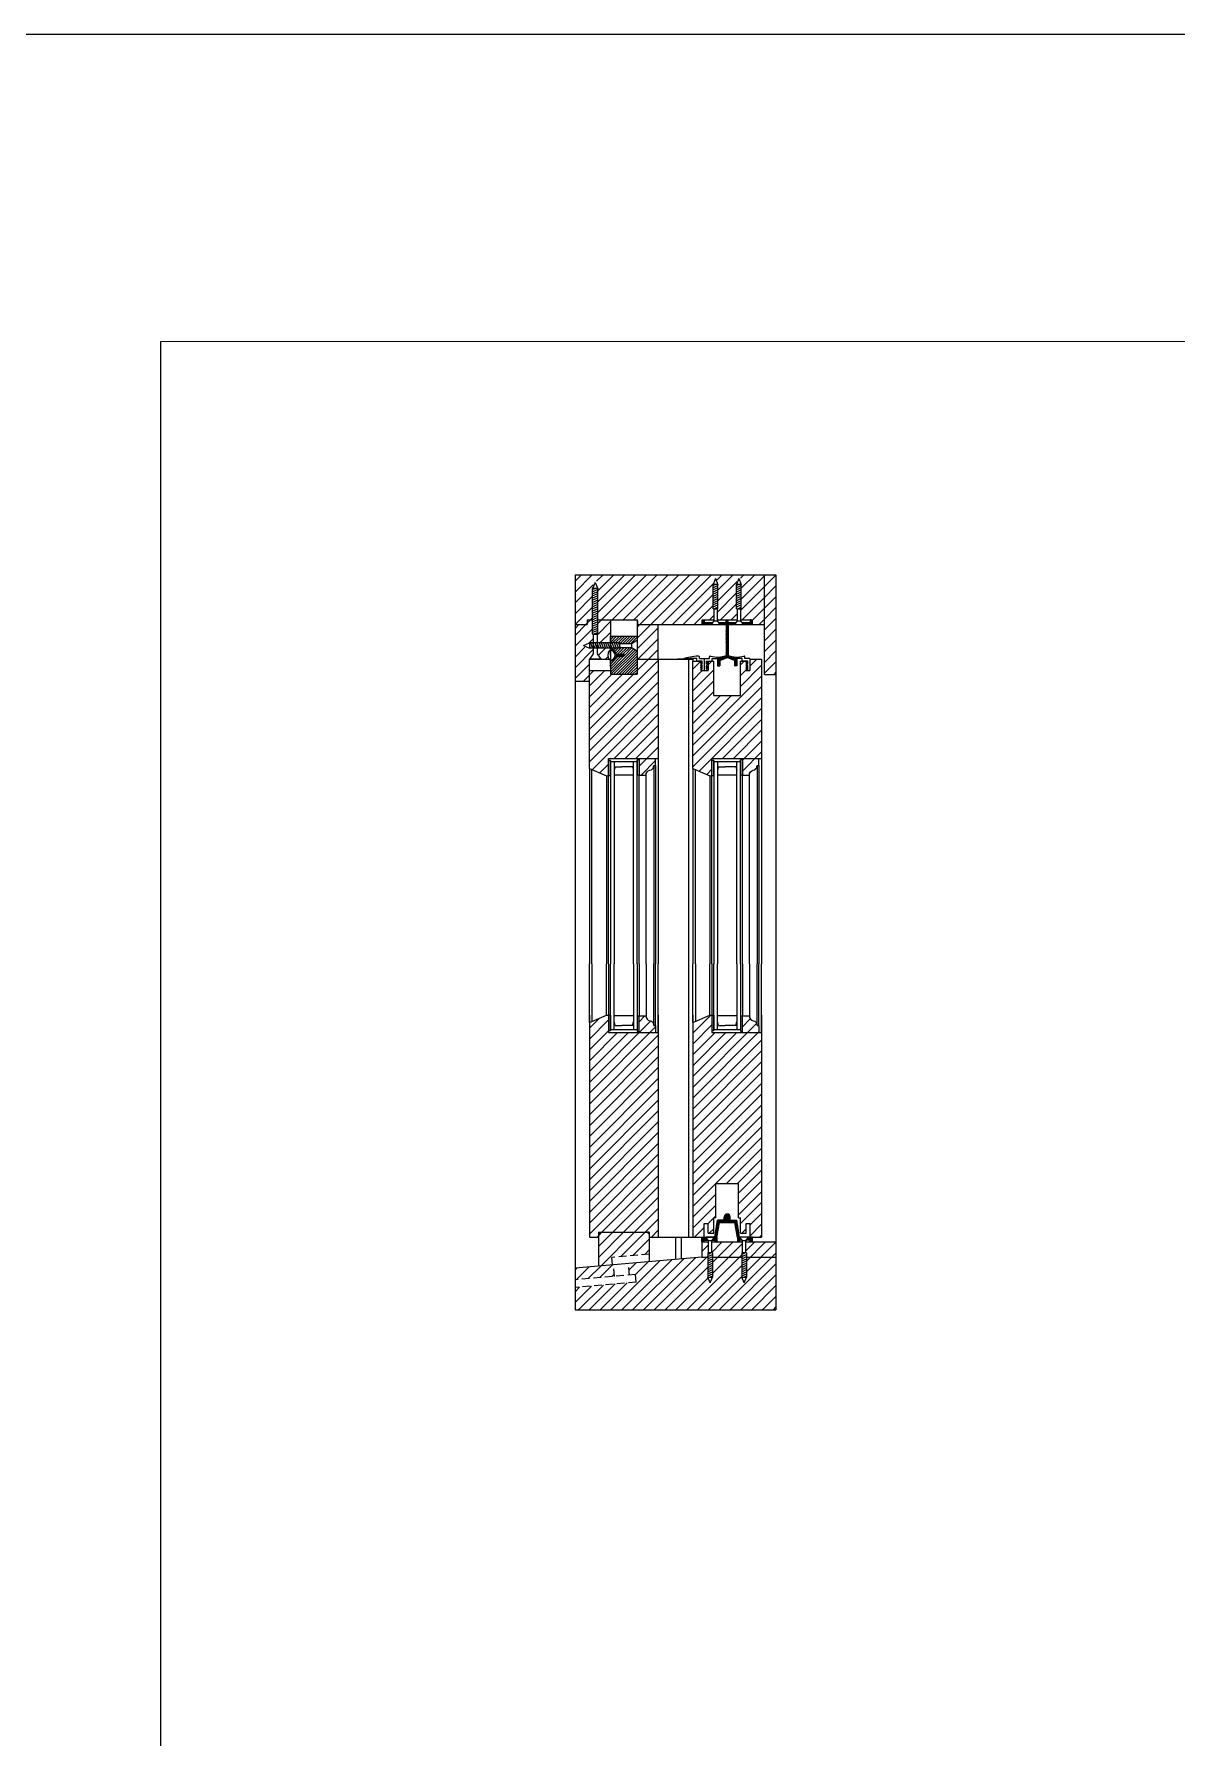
# Model space of a CAD drawing. Header units: inches. Extents: x 1985 to 11287, y 379 to 3234.
# Drawn here: x 7872.4 to 7909.7, y 1897.6 to 1953.3 of the extents above; entities that cross this region are included whole.
import ezdxf

# ---------------------------------------------------------------- set-up
doc = ezdxf.new("R2010")
doc.units = ezdxf.units.IN
doc.header["$MEASUREMENT"] = 0
doc.linetypes.add('HIDDEN', pattern=[0.375, 0.25, -0.125])
for name, color, linetype in [('alum. sill 99', 1, 'CONTINUOUS'), ('glass 99', 6, 'CONTINUOUS'), ('glazing tape 99', 7, 'CONTINUOUS'), ('hardware 99', 94, 'CONTINUOUS'), ('hatch 99', 1, 'CONTINUOUS'), ('separation 99', 3, 'CONTINUOUS'), ('weatherstripping 99', 5, 'CONTINUOUS'), ('wood detail 99', 7, 'CONTINUOUS')]:
    doc.layers.add(name, color=color, linetype=linetype)
pattern_1 = [(45, (8390.46041, 509.97009), (-0.176776695, 0.176776695), [])]

msp = doc.modelspace()

# ---------------------------------------------------------------- hatches: boundary and pattern name
at = {"layer": 'alum. sill 99'}
h = msp.add_hatch(dxfattribs=at)
h.set_pattern_fill('ANSI31', color=256, scale=2, style=0)
h.paths.add_polyline_path([(7892.812799, 1920.40302), (7892.812799, 1920.677218), (7891.187799, 1920.677218), (7891.187799, 1921.244182), (7891.125299, 1921.244182), (7890.562799, 1921.003111), (7890.562799, 1920.998661), (7890.562799, 1919.720762), (7890.562799, 1913.999182), (7890.857799, 1913.999182), (7890.857799, 1914.153182), (7892.517799, 1914.153182), (7892.517799, 1913.999182), (7892.812799, 1913.999182)])
h.paths.add_polyline_path([(7892.726799, 1920.903732), (7892.664299, 1920.903732), (7892.664299, 1920.916854, 0.350781059), (7892.539299, 1921.059982, -0.350781059), (7892.414299, 1921.20311), (7892.414299, 1921.216232), (7892.187799, 1921.216232), (7892.187799, 1920.677218), (7892.726799, 1920.677218)], flags=17)
h.paths.add_polyline_path([(7896.1878, 1920.40302), (7896.1878, 1920.677218), (7894.5628, 1920.677218), (7894.5628, 1921.244182), (7894.5003, 1921.244182), (7893.9378, 1921.003111), (7893.9378, 1920.998661), (7893.9378, 1919.720762), (7893.9378, 1913.999182), (7894.3128, 1913.999182), (7894.3128, 1914.436682), (7894.4378, 1914.436682), (7894.4378, 1914.124182), (7894.6253, 1914.124182), (7894.6253, 1914.624182), (7894.6878, 1914.624182), (7894.6878, 1915.749182), (7895.4378, 1915.749182), (7895.4378, 1914.624182), (7895.5003, 1914.624182), (7895.5003, 1914.124182), (7895.6878, 1914.124182), (7895.6878, 1914.436682), (7895.8128, 1914.436682), (7895.8128, 1913.999182), (7895.8878, 1913.999182), (7896.1878, 1913.999182)])
h.paths.add_polyline_path([(7896.1018, 1920.903732), (7896.0393, 1920.903732), (7896.0393, 1920.916854, 0.350781059), (7895.9143, 1921.059982, -0.350781059), (7895.7893, 1921.20311), (7895.7893, 1921.216232), (7895.5628, 1921.216232), (7895.5628, 1920.677218), (7896.1018, 1920.677218)], flags=17)
h = msp.add_hatch(dxfattribs=at)
h.set_pattern_fill('ANSI31', color=256, scale=2, style=0)
h.paths.add_polyline_path([(7896.65655, 1913.339182), (7895.6928, 1913.339182), (7895.6928, 1912.689182), (7895.6178, 1912.499182), (7895.5428, 1912.689182), (7895.5428, 1913.339182), (7894.5828, 1913.339182), (7894.5828, 1912.689182), (7894.5078, 1912.499182), (7894.4328, 1912.689182), (7894.4328, 1913.339182), (7894.2378, 1913.339182), (7891.84619, 1913.131521), (7891.878629, 1912.757927), (7892.065426, 1912.774146), (7892.087052, 1912.525083), (7890.094549, 1912.352077), (7890.094549, 1911.619182), (7896.65655, 1911.619182)])
h.paths.add_polyline_path([(7892.517799, 1914.090682), (7892.455299, 1914.153182), (7890.920299, 1914.153182), (7890.857799, 1914.090682), (7890.857799, 1913.0457), (7891.317953, 1913.085655), (7891.296327, 1913.334718), (7892.517799, 1913.440777)])
h.paths.add_polyline_path([(7894.4553, 1913.839182), (7894.2378, 1913.839182), (7894.2378, 1913.339182), (7894.4328, 1913.339182), (7894.4328, 1913.481682), (7894.4553, 1913.481682)])
h.paths.add_polyline_path([(7894.5603, 1913.839182), (7894.5603, 1913.481682), (7894.5828, 1913.481682), (7894.5828, 1913.339182), (7895.5428, 1913.339182), (7895.5428, 1913.481682), (7895.563294, 1913.839182)])
h.paths.add_polyline_path([(7896.65655, 1913.839182), (7895.8878, 1913.839182), (7895.6703, 1913.839182), (7895.6703, 1913.481682), (7895.6928, 1913.481682), (7895.6928, 1913.339182), (7896.65655, 1913.339182)])
h = msp.add_hatch(dxfattribs=at)
h.set_pattern_fill('ANSI31', color=256, scale=2, style=0)
h.paths.add_polyline_path([(7891.348064, 1913.088269), (7890.094549, 1912.979428), (7890.094549, 1912.603017), (7891.380503, 1912.714675)])
at = {"layer": 'glazing tape 99'}
h = msp.add_hatch(color=7, dxfattribs=at)
h.paths.add_polyline_path([(7892.125299, 1929.080314), (7892.187799, 1929.080314), (7892.187799, 1929.580314), (7892.125299, 1929.580314)])
h.paths.add_polyline_path([(7891.187799, 1929.056814), (7891.250299, 1929.056814), (7891.250299, 1929.556814), (7891.187799, 1929.556814)])
h = msp.add_hatch(color=7, dxfattribs=at)
h.paths.add_polyline_path([(7892.125299, 1929.080314), (7892.187799, 1929.080314), (7892.187799, 1929.580314), (7892.125299, 1929.580314)])
h.paths.add_polyline_path([(7891.187799, 1929.056814), (7891.250299, 1929.056814), (7891.250299, 1929.556814), (7891.187799, 1929.556814)])
h = msp.add_hatch(color=7, dxfattribs=at)
h.paths.add_polyline_path([(7895.5003, 1929.080314), (7895.5628, 1929.080314), (7895.5628, 1929.580314), (7895.5003, 1929.580314)])
h.paths.add_polyline_path([(7894.5628, 1929.056814), (7894.6253, 1929.056814), (7894.6253, 1929.556814), (7894.5628, 1929.556814)])
h = msp.add_hatch(color=7, dxfattribs=at)
h.paths.add_polyline_path([(7895.5003, 1929.080314), (7895.5628, 1929.080314), (7895.5628, 1929.580314), (7895.5003, 1929.580314)])
h.paths.add_polyline_path([(7894.5628, 1929.056814), (7894.6253, 1929.056814), (7894.6253, 1929.556814), (7894.5628, 1929.556814)])
h = msp.add_hatch(color=7, dxfattribs=at)
h.paths.add_polyline_path([(7892.125299, 1920.716232), (7892.187799, 1920.716232), (7892.187799, 1921.216232), (7892.125299, 1921.216232)])
h.paths.add_polyline_path([(7891.187799, 1920.744182), (7891.250299, 1920.744182), (7891.250299, 1921.244182), (7891.187799, 1921.244182)])
h = msp.add_hatch(color=7, dxfattribs=at)
h.paths.add_polyline_path([(7895.5003, 1920.716232), (7895.5628, 1920.716232), (7895.5628, 1921.216232), (7895.5003, 1921.216232)])
h.paths.add_polyline_path([(7894.5628, 1920.744182), (7894.6253, 1920.744182), (7894.6253, 1921.244182), (7894.5628, 1921.244182)])
at = {"layer": 'hardware 99'}
h = msp.add_hatch(dxfattribs=at)
h.set_pattern_fill('ANSI31', color=256, scale=0.25, style=0)
h.set_pattern_definition([(45, (8238.96797, -38.260328), (-0.0220970869, 0.0220970869), [])])
h.paths.add_polyline_path([(7894.535889, 1933.994363), (7894.58883, 1934.066363), (7894.3148, 1934.066363), (7894.3148, 1934.148363), (7894.2748, 1934.148363), (7894.2428, 1934.116363), (7894.2428, 1933.994363)])
h.paths.add_polyline_path([(7894.771771, 1934.066363), (7894.824712, 1933.994363), (7895.0268, 1933.994363), (7895.0268, 1932.979363), (7894.787004, 1932.881363), (7894.7503, 1932.866363), (7894.7503, 1932.646363), (7894.8223, 1932.646363), (7894.8223, 1932.818007), (7895.0628, 1932.916294), (7895.3033, 1932.818007), (7895.3033, 1932.646363), (7895.3753, 1932.646363), (7895.3753, 1932.866363), (7895.0988, 1932.979363), (7895.0988, 1933.994363), (7895.300889, 1933.994363), (7895.35383, 1934.066363), (7895.0988, 1934.066363), (7895.0988, 1934.148363), (7895.0268, 1934.148363), (7895.0268, 1934.066363)])
h.paths.add_polyline_path([(7895.536771, 1934.066363), (7895.589712, 1933.994363), (7895.8828, 1933.994363), (7895.8828, 1934.116363), (7895.8508, 1934.148363), (7895.8108, 1934.148363), (7895.8108, 1934.066363)])
h = msp.add_hatch(dxfattribs=at)
h.set_pattern_fill('ANSI31', color=256, scale=0.25, style=0)
h.set_pattern_definition([(45, (8238.96797, 22.434988), (-0.0220970869, 0.0220970869), [])])
h.paths.add_polyline_path([(7894.363389, 1913.999182), (7894.2378, 1913.999182), (7894.2378, 1913.839182), (7894.3098, 1913.839182), (7894.3098, 1913.899182), (7894.436918, 1913.899182)])
h.paths.add_polyline_path([(7894.728855, 1913.987555), (7894.808976, 1914.477182), (7895.316625, 1914.477182), (7895.396745, 1913.987555), (7895.396745, 1913.839182), (7895.468745, 1913.839182), (7895.468745, 1913.899182), (7895.546918, 1913.899182), (7895.473389, 1913.999182), (7895.4678, 1913.999182), (7895.3778, 1914.549182), (7895.1628, 1914.549182), (7895.1628, 1914.649182, 1), (7894.9628, 1914.649182), (7894.9628, 1914.549182), (7894.7478, 1914.549182), (7894.6578, 1913.999182), (7894.652212, 1913.999182), (7894.578683, 1913.899182), (7894.656855, 1913.899182), (7894.656855, 1913.839182), (7894.728855, 1913.839182)])
h.paths.add_polyline_path([(7895.8878, 1913.999182), (7895.762212, 1913.999182), (7895.688683, 1913.899182), (7895.8158, 1913.899182), (7895.8158, 1913.839182), (7895.8878, 1913.839182)])
at = {"layer": 'hatch 99'}
h = msp.add_hatch(dxfattribs=at)
h.set_pattern_fill('ANSI31', color=256, scale=2, style=0)
h.set_pattern_definition(pattern_1)
h.paths.add_polyline_path([(7892.812799, 1933.994363), (7892.125299, 1933.994363), (7892.125299, 1933.616363), (7892.125299, 1932.866363), (7892.812799, 1932.866363)])
h.paths.add_polyline_path([(7891.250299, 1934.148363), (7890.835299, 1934.148363), (7890.835299, 1933.678863), (7890.812799, 1933.678863), (7890.812799, 1933.395251), (7891.250299, 1933.395251)])
h.paths.add_polyline_path([(7891.202987, 1933.116027, -0.239084783), (7891.250299, 1933.146983), (7891.250299, 1933.225251), (7890.812799, 1933.225251), (7890.812799, 1933.036363), (7890.937799, 1932.866363), (7891.20318, 1932.866363, -0.267534355)])
h.paths.add_polyline_path([(7890.562799, 1932.866363), (7890.687799, 1933.036363), (7890.687799, 1933.225251), (7890.565299, 1933.225251), (7890.515004, 1933.247751), (7890.421108, 1933.247751), (7890.281402, 1933.310251), (7890.421108, 1933.372751), (7890.515004, 1933.372751), (7890.565299, 1933.395251), (7890.687799, 1933.395251), (7890.687799, 1933.678863), (7890.665299, 1933.678863), (7890.665299, 1934.148363), (7890.493299, 1934.148363), (7890.493299, 1933.994363), (7890.219549, 1933.994363), (7890.094549, 1933.869363), (7890.094549, 1932.148363), (7890.562799, 1932.148363)])
h.paths.add_polyline_path([(7892.812799, 1932.866363), (7892.125299, 1932.866363), (7892.125299, 1932.369363), (7891.250299, 1932.369363), (7891.250299, 1932.491363), (7890.562799, 1932.491363), (7890.562799, 1929.297885), (7891.125299, 1929.056814), (7891.187799, 1929.056814), (7891.187799, 1929.619328), (7892.812799, 1929.619328)])
h.paths.add_polyline_path([(7892.726799, 1929.619328), (7892.187799, 1929.619328), (7892.187799, 1929.080314), (7892.414299, 1929.080314, -0.375199902), (7892.539299, 1929.236564, 0.375199902), (7892.664299, 1929.392814), (7892.726799, 1929.392814)], flags=17)
h.paths.add_polyline_path([(7896.1878, 1932.866363), (7895.8058, 1932.866363), (7895.8058, 1932.491363), (7895.7338, 1932.491363), (7895.6878, 1932.491363), (7895.6878, 1932.803863), (7895.5558, 1932.803863), (7895.5003, 1932.803863), (7895.5003, 1931.678863), (7894.6253, 1931.678863), (7894.6253, 1932.803863), (7894.4378, 1932.803863), (7894.4378, 1932.491363), (7894.2018, 1932.491363), (7894.2018, 1932.803863), (7894.0698, 1932.803863), (7893.9378, 1932.803863), (7893.9378, 1929.297885), (7894.5003, 1929.056814), (7894.5628, 1929.056814), (7894.5628, 1929.619328), (7896.1878, 1929.619328)])
h.paths.add_polyline_path([(7896.1018, 1929.619328), (7895.5628, 1929.619328), (7895.5628, 1929.080314), (7895.7893, 1929.080314, -0.375199902), (7895.9143, 1929.236564, 0.375199902), (7896.0393, 1929.392814), (7896.1018, 1929.392814)], flags=17)
h.paths.add_polyline_path([(7896.65655, 1935.619363), (7896.28155, 1935.619363), (7896.28155, 1932.366363), (7896.65655, 1932.366363)])
h = msp.add_hatch(dxfattribs=at)
h.set_pattern_fill('ANSI31', color=256, scale=2, style=0)
h.set_pattern_definition(pattern_1)
h.paths.add_polyline_path([(7894.6053, 1935.304363), (7894.6278, 1935.361363), (7894.6278, 1935.619363), (7890.094549, 1935.619363), (7890.094549, 1933.994363), (7890.493299, 1933.994363), (7890.493299, 1934.148363), (7890.65704, 1934.148363), (7890.665299, 1934.151783), (7890.665299, 1935.176363), (7890.687799, 1935.226657), (7890.687799, 1935.376722), (7890.750299, 1935.516428), (7890.812799, 1935.376722), (7890.812799, 1935.226657), (7890.835299, 1935.176363), (7890.835299, 1934.148363), (7892.133299, 1934.148363), (7892.133299, 1933.994363), (7894.2428, 1933.994363), (7894.2428, 1934.148363), (7894.6278, 1934.148363), (7894.6278, 1934.511863), (7894.6053, 1934.511863)])
h.paths.add_polyline_path([(7895.3703, 1935.304363), (7895.3928, 1935.361363), (7895.3928, 1935.619363), (7894.7328, 1935.619363), (7894.7328, 1935.361363), (7894.7553, 1935.304363), (7894.7553, 1934.511863), (7894.7328, 1934.511863), (7894.7328, 1934.148363), (7895.3928, 1934.148363), (7895.3928, 1934.511863), (7895.3703, 1934.511863)])
h.paths.add_polyline_path([(7896.28155, 1935.619363), (7895.4978, 1935.619363), (7895.4978, 1935.361363), (7895.5203, 1935.304363), (7895.5203, 1934.511863), (7895.4978, 1934.511863), (7895.4978, 1934.148363), (7895.8828, 1934.148363), (7895.8828, 1933.994363), (7896.28155, 1933.994363)])
h = msp.add_hatch(dxfattribs=at)
h.set_pattern_fill('ANSI31', color=256, scale=0.5, style=0)
h.set_pattern_definition([(45, (8395.70188, 501.893545), (-0.0441941738, 0.0441941738), [])])
h.paths.add_polyline_path([(7892.125299, 1932.866363), (7892.125299, 1933.122751), (7891.955299, 1933.247751), (7891.562799, 1933.247751), (7891.562799, 1933.225251), (7891.250299, 1933.225251), (7891.250299, 1933.178863, -0.365977382), (7891.435176, 1933.022613), (7891.687799, 1933.022613), (7891.687799, 1932.960113), (7891.435176, 1932.960113, -0.365977382), (7891.250299, 1932.803863), (7891.250299, 1932.616363), (7891.250299, 1932.369363), (7892.125299, 1932.369363)])
h.paths.add_polyline_path([(7892.125299, 1933.616363), (7891.250299, 1933.616363), (7891.250299, 1933.395251), (7891.562799, 1933.395251), (7891.562799, 1933.372751), (7891.955299, 1933.372751), (7892.125299, 1933.497751)])

# ---------------------------------------------------------------- linework, layer by layer
at = {"layer": 'glass 99', "color": 6}
for p, q in [((7891.250299, 1929.556814), (7891.250299, 1922.920655)), ((7891.250299, 1929.525628), (7892.125299, 1929.525628)), ((7891.250299, 1929.525628), (7892.125299, 1929.525628)), ((7891.375299, 1929.525628), (7891.375299, 1922.920655)), ((7891.40529, 1929.344694), (7891.375299, 1929.236911)), ((7891.40529, 1929.344694), (7891.375299, 1929.236911)), ((7892.000299, 1929.080314), (7891.375299, 1929.080314)), ((7892.000299, 1929.080314), (7891.375299, 1929.080314)), ((7891.40529, 1929.344694), (7891.625299, 1929.344694)), ((7891.40529, 1929.344694), (7891.625299, 1929.344694)), ((7891.970307, 1929.344694), (7891.625299, 1929.344694)), ((7891.970307, 1929.344694), (7891.625299, 1929.344694)), ((7891.970307, 1929.344694), (7892.000299, 1929.236911)), ((7891.970307, 1929.344694), (7892.000299, 1929.236911)), ((7892.000299, 1922.920655), (7892.000299, 1929.525628)), ((7892.125299, 1922.920655), (7892.125299, 1929.580314)), ((7894.6253, 1929.556814), (7894.6253, 1922.920655)), ((7894.6253, 1929.525628), (7895.5003, 1929.525628)), ((7894.6253, 1929.525628), (7895.5003, 1929.525628)), ((7894.7503, 1929.525628), (7894.7503, 1922.920655)), ((7894.780292, 1929.344694), (7894.7503, 1929.236911)), ((7894.780292, 1929.344694), (7894.7503, 1929.236911)), ((7895.3753, 1929.080314), (7894.7503, 1929.080314)), ((7895.3753, 1929.080314), (7894.7503, 1929.080314)), ((7894.780292, 1929.344694), (7895.0003, 1929.344694)), ((7894.780292, 1929.344694), (7895.0003, 1929.344694)), ((7895.345309, 1929.344694), (7895.0003, 1929.344694)), ((7895.345309, 1929.344694), (7895.0003, 1929.344694)), ((7895.345309, 1929.344694), (7895.3753, 1929.236911)), ((7895.345309, 1929.344694), (7895.3753, 1929.236911)), ((7895.3753, 1922.920655), (7895.3753, 1929.525628)), ((7895.5003, 1922.920655), (7895.5003, 1929.580314)), ((7891.250299, 1920.744182), (7891.250299, 1922.920655)), ((7891.375299, 1920.770918), (7891.375299, 1922.920655)), ((7892.000299, 1922.920655), (7892.000299, 1920.770918)), ((7892.125299, 1922.920655), (7892.125299, 1920.716232)), ((7894.6253, 1920.744182), (7894.6253, 1922.920655)), ((7894.7503, 1920.770918), (7894.7503, 1922.920655)), ((7895.3753, 1922.920655), (7895.3753, 1920.770918)), ((7895.5003, 1922.920655), (7895.5003, 1920.716232)), ((7891.250299, 1920.770918), (7892.125299, 1920.770918)), ((7892.000299, 1921.216232), (7891.375299, 1921.216232)), ((7891.40529, 1920.903738), (7891.375299, 1921.02392)), ((7891.40529, 1920.903738), (7891.625299, 1920.903738)), ((7891.970307, 1920.903738), (7891.625299, 1920.903738)), ((7891.970307, 1920.903738), (7892.000299, 1921.02392)), ((7894.6253, 1920.770918), (7895.5003, 1920.770918)), ((7895.3753, 1921.216232), (7894.7503, 1921.216232)), ((7894.780292, 1920.903738), (7894.7503, 1921.02392)), ((7894.780292, 1920.903738), (7895.0003, 1920.903738)), ((7895.345309, 1920.903738), (7895.0003, 1920.903738)), ((7895.345309, 1920.903738), (7895.3753, 1921.02392))]:
    msp.add_line(p, q, dxfattribs=at)
at = {"layer": 'glazing tape 99'}
for p, q in [((7891.250299, 1929.556814), (7891.187799, 1929.556814)), ((7891.250299, 1929.556814), (7891.187799, 1929.556814)), ((7891.250299, 1929.056814), (7891.250299, 1929.556814)), ((7891.250299, 1929.056814), (7891.250299, 1929.556814)), ((7892.125299, 1929.580314), (7892.125299, 1929.080314)), ((7892.187799, 1929.580314), (7892.125299, 1929.580314)), ((7892.125299, 1929.580314), (7892.125299, 1929.080314)), ((7892.187799, 1929.580314), (7892.125299, 1929.580314)), ((7892.187799, 1929.080314), (7892.125299, 1929.080314)), ((7892.187799, 1929.080314), (7892.125299, 1929.080314)), ((7894.6253, 1929.556814), (7894.5628, 1929.556814)), ((7894.6253, 1929.556814), (7894.5628, 1929.556814)), ((7894.6253, 1929.056814), (7894.6253, 1929.556814)), ((7894.6253, 1929.056814), (7894.6253, 1929.556814)), ((7895.5003, 1929.580314), (7895.5003, 1929.080314)), ((7895.5628, 1929.580314), (7895.5003, 1929.580314)), ((7895.5003, 1929.580314), (7895.5003, 1929.080314)), ((7895.5628, 1929.580314), (7895.5003, 1929.580314)), ((7895.5628, 1929.080314), (7895.5003, 1929.080314)), ((7895.5628, 1929.080314), (7895.5003, 1929.080314)), ((7891.250299, 1929.056814), (7891.187799, 1929.056814)), ((7891.250299, 1929.056814), (7891.187799, 1929.056814)), ((7894.6253, 1929.056814), (7894.5628, 1929.056814)), ((7894.6253, 1929.056814), (7894.5628, 1929.056814)), ((7891.187799, 1921.244182), (7891.250299, 1921.244182)), ((7891.187799, 1920.744182), (7891.250299, 1920.744182)), ((7891.250299, 1921.244182), (7891.250299, 1920.744182)), ((7892.125299, 1921.216232), (7892.125299, 1920.716232)), ((7894.5628, 1921.244182), (7894.6253, 1921.244182)), ((7894.5628, 1920.744182), (7894.6253, 1920.744182)), ((7894.6253, 1921.244182), (7894.6253, 1920.744182)), ((7895.5003, 1921.216232), (7895.5003, 1920.716232))]:
    msp.add_line(p, q, dxfattribs=at)
at = {"layer": 'glazing tape 99', "color": 7}
for p, q in [((7892.125299, 1921.216232), (7892.187799, 1921.216232)), ((7895.5003, 1921.216232), (7895.5628, 1921.216232)), ((7892.125299, 1920.716232), (7892.187799, 1920.716232)), ((7895.5003, 1920.716232), (7895.5628, 1920.716232))]:
    msp.add_line(p, q, dxfattribs=at)
at = {"layer": 'hardware 99'}
for p, q in [((7890.750299, 1935.366363), (7890.665299, 1935.176363)), ((7890.750299, 1935.366363), (7890.835299, 1935.176363)), ((7894.6803, 1935.494363), (7894.6053, 1935.304363)), ((7894.6053, 1934.511863), (7894.6053, 1935.304363)), ((7894.7553, 1935.304363), (7894.6053, 1935.304363)), ((7894.686065, 1935.304363), (7894.6053, 1935.266448)), ((7894.7553, 1935.266448), (7894.6053, 1935.196032)), ((7894.7553, 1935.196032), (7894.6053, 1935.125616)), ((7894.6803, 1935.494363), (7894.7553, 1935.304363)), ((7894.7553, 1934.511863), (7894.7553, 1935.304363)), ((7895.4453, 1935.494363), (7895.3703, 1935.304363)), ((7895.3703, 1934.511863), (7895.3703, 1935.304363)), ((7895.5203, 1935.304363), (7895.3703, 1935.304363)), ((7895.451065, 1935.304363), (7895.3703, 1935.266448)), ((7895.5203, 1935.266448), (7895.3703, 1935.196032)), ((7895.5203, 1935.196032), (7895.3703, 1935.125616)), ((7895.4453, 1935.494363), (7895.5203, 1935.304363)), ((7895.5203, 1934.511863), (7895.5203, 1935.304363)), ((7890.665299, 1933.678863), (7890.665299, 1935.176363)), ((7890.835299, 1935.176363), (7890.665299, 1935.176363)), ((7890.758852, 1935.176363), (7890.665299, 1935.137612)), ((7890.835299, 1935.137612), (7890.665299, 1935.067195)), ((7890.835299, 1935.067195), (7890.665299, 1934.996779)), ((7890.835299, 1934.996779), (7890.665299, 1934.926363)), ((7890.835299, 1934.926363), (7890.665299, 1934.855946)), ((7890.835299, 1934.855946), (7890.665299, 1934.78553)), ((7890.835299, 1934.78553), (7890.665299, 1934.715114)), ((7890.835299, 1934.715114), (7890.665299, 1934.644697)), ((7890.835299, 1934.644697), (7890.665299, 1934.574281)), ((7890.835299, 1933.678863), (7890.835299, 1935.176363)), ((7894.7553, 1935.125616), (7894.6053, 1935.0552)), ((7894.7553, 1935.0552), (7894.6053, 1934.984783)), ((7894.7553, 1934.984783), (7894.6053, 1934.914367)), ((7894.7553, 1934.914367), (7894.6053, 1934.843951)), ((7894.7553, 1934.843951), (7894.6053, 1934.773534)), ((7894.7553, 1934.773534), (7894.6053, 1934.703118)), ((7894.7553, 1934.703118), (7894.6053, 1934.632702)), ((7895.5203, 1935.125616), (7895.3703, 1935.0552)), ((7895.5203, 1935.0552), (7895.3703, 1934.984783)), ((7895.5203, 1934.984783), (7895.3703, 1934.914367)), ((7895.5203, 1934.914367), (7895.3703, 1934.843951)), ((7895.5203, 1934.843951), (7895.3703, 1934.773534)), ((7895.5203, 1934.773534), (7895.3703, 1934.703118)), ((7895.5203, 1934.703118), (7895.3703, 1934.632702)), ((7890.835299, 1934.574281), (7890.665299, 1934.503865)), ((7890.835299, 1934.503865), (7890.665299, 1934.433448)), ((7890.835299, 1934.433448), (7890.665299, 1934.363032)), ((7890.835299, 1934.363032), (7890.665299, 1934.292616)), ((7890.835299, 1934.292616), (7890.665299, 1934.2222)), ((7890.835299, 1934.2222), (7890.665299, 1934.151783)), ((7890.835299, 1934.151783), (7890.665299, 1934.081367)), ((7892.133299, 1934.116363), (7892.133299, 1933.994363)), ((7894.2428, 1934.116363), (7894.2748, 1934.148363)), ((7894.2428, 1934.116363), (7894.2428, 1933.994363)), ((7894.2748, 1934.148363), (7894.3148, 1934.148363)), ((7894.3148, 1934.148363), (7894.3148, 1934.066363)), ((7894.6278, 1934.119363), (7894.535889, 1933.994363)), ((7894.7553, 1934.632702), (7894.6053, 1934.562285)), ((7894.6053, 1934.511863), (7894.7553, 1934.511863)), ((7894.6278, 1934.511863), (7894.6278, 1934.119363)), ((7894.6278, 1934.119363), (7894.7328, 1934.119363)), ((7894.7553, 1934.562285), (7894.653569, 1934.511863)), ((7894.7328, 1934.511863), (7894.7328, 1934.119363)), ((7894.7328, 1934.119363), (7894.824712, 1933.994363)), ((7895.0268, 1934.066363), (7895.0268, 1934.148363)), ((7895.0268, 1934.148363), (7895.0988, 1934.148363)), ((7895.0988, 1934.066363), (7895.0988, 1934.148363)), ((7895.3928, 1934.119363), (7895.300889, 1933.994363)), ((7895.5203, 1934.632702), (7895.3703, 1934.562285)), ((7895.3703, 1934.511863), (7895.5203, 1934.511863)), ((7895.3928, 1934.511863), (7895.3928, 1934.119363)), ((7895.3928, 1934.119363), (7895.4978, 1934.119363)), ((7895.5203, 1934.562285), (7895.418569, 1934.511863)), ((7895.4978, 1934.511863), (7895.4978, 1934.119363)), ((7895.4978, 1934.119363), (7895.589712, 1933.994363)), ((7895.8508, 1934.148363), (7895.8108, 1934.148363)), ((7895.8108, 1934.148363), (7895.8108, 1934.066363)), ((7895.8828, 1934.116363), (7895.8508, 1934.148363)), ((7895.8828, 1933.994363), (7895.8828, 1934.116363)), ((7890.835299, 1934.081367), (7890.665299, 1934.010951)), ((7890.835299, 1934.010951), (7890.665299, 1933.940534)), ((7890.835299, 1933.940534), (7890.665299, 1933.870118)), ((7890.835299, 1933.870118), (7890.665299, 1933.799702)), ((7890.835299, 1933.799702), (7890.665299, 1933.729285)), ((7890.665299, 1933.678863), (7890.835299, 1933.678863)), ((7890.687799, 1933.678863), (7890.687799, 1933.036363)), ((7890.835299, 1933.729285), (7890.713567, 1933.678863)), ((7890.812799, 1933.678863), (7890.812799, 1933.036363)), ((7894.2428, 1933.994363), (7895.0268, 1933.994363)), ((7894.3148, 1934.066363), (7894.58883, 1934.066363)), ((7894.535889, 1933.994363), (7894.824712, 1933.994363)), ((7894.771771, 1934.066363), (7895.0268, 1934.066363)), ((7895.0268, 1933.994363), (7895.0268, 1932.979363)), ((7895.0988, 1934.066363), (7895.35383, 1934.066363)), ((7895.0988, 1933.994363), (7895.8828, 1933.994363)), ((7895.0988, 1933.994363), (7895.0988, 1932.979363)), ((7895.300889, 1933.994363), (7895.589712, 1933.994363)), ((7895.536771, 1934.066363), (7895.8108, 1934.066363)), ((7890.375299, 1933.310251), (7890.565299, 1933.395251)), ((7890.375299, 1933.310251), (7890.565299, 1933.225251)), ((7890.687799, 1933.036363), (7890.562799, 1932.866363)), ((7891.562799, 1933.395251), (7890.565299, 1933.395251)), ((7890.565299, 1933.395251), (7890.565299, 1933.225251)), ((7890.565299, 1933.301698), (7890.596964, 1933.225251)), ((7891.562799, 1933.225251), (7890.565299, 1933.225251)), ((7890.596964, 1933.395251), (7890.66738, 1933.225251)), ((7890.66738, 1933.395251), (7890.737796, 1933.225251)), ((7890.737796, 1933.395251), (7890.808213, 1933.225251)), ((7890.808213, 1933.395251), (7890.878629, 1933.225251)), ((7890.812799, 1933.036363), (7890.937799, 1932.866363)), ((7890.878629, 1933.395251), (7890.949045, 1933.225251)), ((7890.949045, 1933.395251), (7891.019462, 1933.225251)), ((7891.019462, 1933.395251), (7891.089878, 1933.225251)), ((7891.089878, 1933.395251), (7891.160294, 1933.225251)), ((7891.160294, 1933.395251), (7891.23071, 1933.225251)), ((7891.23071, 1933.395251), (7891.301127, 1933.225251)), ((7891.301127, 1933.395251), (7891.371543, 1933.225251)), ((7891.371543, 1933.395251), (7891.441959, 1933.225251)), ((7891.441959, 1933.395251), (7891.512376, 1933.225251)), ((7891.512376, 1933.395251), (7891.562799, 1933.27352)), ((7891.562799, 1933.225251), (7891.562799, 1933.395251)), ((7891.562799, 1933.372751), (7891.955299, 1933.372751)), ((7891.562799, 1933.247751), (7891.955299, 1933.247751)), ((7891.955299, 1933.372751), (7892.125299, 1933.497751)), ((7891.955299, 1933.247751), (7891.955299, 1933.372751)), ((7891.955299, 1933.247751), (7892.125299, 1933.122751)), ((7892.125299, 1933.497751), (7892.125299, 1933.122751)), ((7894.7503, 1932.866363), (7895.0268, 1932.979363)), ((7895.3753, 1932.866363), (7895.0988, 1932.979363)), ((7890.937799, 1932.866363), (7890.562799, 1932.866363)), ((7894.7503, 1932.866363), (7894.7503, 1932.646363)), ((7894.7503, 1932.646363), (7894.8223, 1932.646363)), ((7894.8223, 1932.818007), (7895.0628, 1932.916294)), ((7894.8223, 1932.818007), (7894.8223, 1932.646363)), ((7895.3033, 1932.818007), (7895.0628, 1932.916294)), ((7895.3033, 1932.818007), (7895.3033, 1932.646363)), ((7895.3753, 1932.646363), (7895.3033, 1932.646363)), ((7895.3753, 1932.866363), (7895.3753, 1932.646363)), ((7894.9628, 1914.549182), (7894.9628, 1914.649182)), ((7895.1628, 1914.549182), (7895.1628, 1914.649182)), ((7894.6578, 1913.999182), (7894.7478, 1914.549182)), ((7894.728855, 1913.987555), (7894.808976, 1914.477182)), ((7894.9628, 1914.549182), (7894.7478, 1914.549182)), ((7894.808976, 1914.477182), (7895.316625, 1914.477182)), ((7895.1628, 1914.549182), (7895.3778, 1914.549182)), ((7895.396745, 1913.987555), (7895.316625, 1914.477182)), ((7895.4678, 1913.999182), (7895.3778, 1914.549182)), ((7894.2378, 1913.839182), (7894.2378, 1913.999182)), ((7894.2378, 1913.999182), (7894.6578, 1913.999182)), ((7894.2378, 1913.839182), (7894.3098, 1913.839182)), ((7894.3098, 1913.839182), (7894.3098, 1913.899182)), ((7894.3098, 1913.899182), (7894.436918, 1913.899182)), ((7894.4553, 1913.874182), (7894.363389, 1913.999182)), ((7894.652212, 1913.999182), (7894.363389, 1913.999182)), ((7894.4553, 1913.481682), (7894.4553, 1913.874182)), ((7894.5603, 1913.874182), (7894.4553, 1913.874182)), ((7894.5603, 1913.874182), (7894.652212, 1913.999182)), ((7894.5603, 1913.481682), (7894.5603, 1913.874182)), ((7894.578683, 1913.899182), (7894.656855, 1913.899182)), ((7894.656855, 1913.899182), (7894.656855, 1913.839182)), ((7894.656855, 1913.839182), (7894.728855, 1913.839182)), ((7894.728855, 1913.987555), (7894.728855, 1913.839182)), ((7895.396745, 1913.987555), (7895.396745, 1913.839182)), ((7895.396745, 1913.839182), (7895.468745, 1913.839182)), ((7895.8878, 1913.999182), (7895.4678, 1913.999182)), ((7895.546918, 1913.899182), (7895.468745, 1913.899182)), ((7895.468745, 1913.899182), (7895.468745, 1913.839182)), ((7895.5653, 1913.874182), (7895.473389, 1913.999182)), ((7895.762212, 1913.999182), (7895.473389, 1913.999182)), ((7895.5653, 1913.481682), (7895.5653, 1913.874182)), ((7895.6703, 1913.874182), (7895.5653, 1913.874182)), ((7895.6703, 1913.874182), (7895.762212, 1913.999182)), ((7895.6703, 1913.481682), (7895.6703, 1913.874182)), ((7895.8158, 1913.899182), (7895.688683, 1913.899182)), ((7895.8158, 1913.839182), (7895.8158, 1913.899182)), ((7895.8158, 1913.839182), (7895.8878, 1913.839182)), ((7895.8878, 1913.839182), (7895.8878, 1913.999182)), ((7894.5828, 1913.481682), (7894.4328, 1913.481682)), ((7894.4328, 1913.481682), (7894.4328, 1912.689182)), ((7894.4328, 1913.431259), (7894.534532, 1913.481682)), ((7894.4328, 1913.360843), (7894.5828, 1913.431259)), ((7894.4328, 1913.290426), (7894.5828, 1913.360843)), ((7894.4328, 1913.22001), (7894.5828, 1913.290426)), ((7894.4328, 1913.149594), (7894.5828, 1913.22001)), ((7894.4328, 1913.079177), (7894.5828, 1913.149594)), ((7894.4328, 1913.008761), (7894.5828, 1913.079177)), ((7894.4328, 1912.938345), (7894.5828, 1913.008761)), ((7894.5828, 1913.481682), (7894.5828, 1912.689182)), ((7895.6928, 1913.481682), (7895.5428, 1913.481682)), ((7895.5428, 1913.481682), (7895.5428, 1912.689182)), ((7895.5428, 1913.431259), (7895.644532, 1913.481682)), ((7895.5428, 1913.360843), (7895.6928, 1913.431259)), ((7895.5428, 1913.290426), (7895.6928, 1913.360843)), ((7895.5428, 1913.22001), (7895.6928, 1913.290426)), ((7895.5428, 1913.149594), (7895.6928, 1913.22001)), ((7895.5428, 1913.079177), (7895.6928, 1913.149594)), ((7895.5428, 1913.008761), (7895.6928, 1913.079177)), ((7895.5428, 1912.938345), (7895.6928, 1913.008761)), ((7895.6928, 1913.481682), (7895.6928, 1912.689182)), ((7894.4328, 1912.867928), (7894.5828, 1912.938345)), ((7894.4328, 1912.797512), (7894.5828, 1912.867928)), ((7894.4328, 1912.727096), (7894.5828, 1912.797512)), ((7894.5078, 1912.499182), (7894.4328, 1912.689182)), ((7894.4328, 1912.689182), (7894.5828, 1912.689182)), ((7894.502036, 1912.689182), (7894.5828, 1912.727096)), ((7894.5078, 1912.499182), (7894.5828, 1912.689182)), ((7895.5428, 1912.867928), (7895.6928, 1912.938345)), ((7895.5428, 1912.797512), (7895.6928, 1912.867928)), ((7895.5428, 1912.727096), (7895.6928, 1912.797512)), ((7895.6178, 1912.499182), (7895.5428, 1912.689182)), ((7895.5428, 1912.689182), (7895.6928, 1912.689182)), ((7895.612036, 1912.689182), (7895.6928, 1912.727096)), ((7895.6178, 1912.499182), (7895.6928, 1912.689182))]:
    msp.add_line(p, q, dxfattribs=at)
msp.add_arc((7895.0628, 1914.649182), 0.1, 0, 180, dxfattribs=at)
at = {"layer": 'separation 99'}
msp.add_lwpolyline([(7701.579679, 1953.271229), (8788.245413, 1953.271229), (8788.245413, 1214.666641), (7701.579679, 1214.666641)], close=True, dxfattribs=at)
at = {"layer": 'separation 99', "color": 3}
msp.add_lwpolyline([(7876.573778, 1943.239155), (8777.601674, 1943.510023), (8777.601674, 1721.669132), (7876.573778, 1721.398264)], close=True, dxfattribs=at)
at = {"layer": 'weatherstripping 99'}
for p, q in [((7891.687799, 1932.991363), (7891.406549, 1932.991363)), ((7894.787004, 1932.881363), (7895.0268, 1932.979363)), ((7895.338597, 1932.881363), (7895.0988, 1932.979363)), ((7893.852597, 1932.881363), (7893.6128, 1932.866363)), ((7894.0698, 1932.881363), (7893.852597, 1932.881363)), ((7894.0698, 1932.803863), (7894.0698, 1932.881363)), ((7894.2478, 1932.803863), (7894.0698, 1932.803863)), ((7894.1548, 1932.881363), (7894.1548, 1932.939768)), ((7894.1548, 1932.881363), (7894.4848, 1932.881363)), ((7894.2478, 1932.699875), (7894.2018, 1932.803863)), ((7894.2478, 1932.647613), (7894.2018, 1932.758666)), ((7894.2478, 1932.543625), (7894.2018, 1932.654679)), ((7894.2478, 1932.491363), (7894.2018, 1932.602416)), ((7894.2478, 1932.699875), (7894.2478, 1932.803863)), ((7894.2478, 1932.543625), (7894.2478, 1932.647613)), ((7894.2478, 1932.491363), (7894.3918, 1932.491363)), ((7894.3198, 1932.491363), (7894.3198, 1932.881363)), ((7894.3918, 1932.699875), (7894.3918, 1932.803863)), ((7894.3918, 1932.699875), (7894.4378, 1932.803863)), ((7894.3918, 1932.803863), (7894.5698, 1932.803863)), ((7894.3918, 1932.647613), (7894.4378, 1932.758666)), ((7894.3918, 1932.543625), (7894.4378, 1932.654679)), ((7894.3918, 1932.543625), (7894.3918, 1932.647613)), ((7894.3918, 1932.491363), (7894.4378, 1932.602416)), ((7894.4848, 1932.881363), (7894.4848, 1932.935745)), ((7894.5698, 1932.803863), (7894.5698, 1932.881363)), ((7894.5698, 1932.881363), (7894.787004, 1932.881363)), ((7895.5558, 1932.881363), (7895.338597, 1932.881363)), ((7895.5558, 1932.803863), (7895.5558, 1932.881363)), ((7895.7338, 1932.803863), (7895.5558, 1932.803863)), ((7895.6408, 1932.881363), (7895.6408, 1932.935745)), ((7895.8058, 1932.881363), (7895.6408, 1932.881363)), ((7895.7338, 1932.699875), (7895.6878, 1932.803863)), ((7895.7338, 1932.647613), (7895.6878, 1932.758666)), ((7895.7338, 1932.543625), (7895.6878, 1932.654679)), ((7895.7338, 1932.491363), (7895.6878, 1932.602416)), ((7895.7338, 1932.699875), (7895.7338, 1932.803863)), ((7895.7338, 1932.543625), (7895.7338, 1932.647613)), ((7895.8058, 1932.491363), (7895.7338, 1932.491363)), ((7895.8058, 1932.881363), (7895.8058, 1932.491363))]:
    msp.add_line(p, q, dxfattribs=at)
for centre, radius, start, end in [((7891.419686, 1932.991363), 0.25, 150.0887142, 209.9112858), ((7891.257161, 1933.084861), 0.0625, 85.8019524, 150.0887142), ((7891.250299, 1932.991363), 0.15625, 274.1980476, 85.8019524), ((7894.751391, 1933.774415), 0.841403, 254.2461064, 289.1062564), ((7895.374209, 1933.774415), 0.841403, 250.8937436, 285.7538936), ((7891.257161, 1932.897864), 0.0625, 209.9112858, 274.1980476), ((7894.217849, 1931.104682), 1.862687, 93.1142389, 108.9550309), ((7894.1248, 1932.935745), 0.03, 360, 105.7538936), ((7894.5148, 1932.935745), 0.03, 74.2461064, 180), ((7895.6108, 1932.935745), 0.03, 360, 105.7538936)]:
    msp.add_arc(centre, radius, start, end, dxfattribs=at)
at = {"layer": 'wood detail 99'}
for p, q in [((7890.094549, 1935.619363), (7890.094549, 1911.619182)), ((7896.65655, 1935.619363), (7896.65655, 1922.920655)), ((7890.493299, 1934.148363), (7890.493299, 1933.994363)), ((7890.493299, 1934.148363), (7890.665299, 1934.148363)), ((7890.835299, 1934.148363), (7892.133299, 1934.148363)), ((7891.250299, 1934.148363), (7891.250299, 1932.866363)), ((7892.133299, 1933.994363), (7892.133299, 1934.148363)), ((7894.2428, 1933.994363), (7894.2428, 1934.148363)), ((7894.2428, 1934.148363), (7894.6278, 1934.148363)), ((7894.7328, 1934.148363), (7895.3928, 1934.148363)), ((7895.4978, 1934.148363), (7895.8828, 1934.148363)), ((7895.8828, 1934.148363), (7895.8828, 1933.994363)), ((7890.094549, 1933.869363), (7890.219549, 1933.994363)), ((7891.250299, 1933.616363), (7892.125299, 1933.616363)), ((7891.250299, 1932.991363), (7891.250299, 1933.616363)), ((7892.125299, 1933.994363), (7892.125299, 1933.616363)), ((7892.125299, 1933.616363), (7892.125299, 1932.866363)), ((7892.125299, 1933.616363), (7892.125299, 1933.616363)), ((7892.812799, 1932.866363), (7892.812799, 1933.994363)), ((7895.8828, 1933.994363), (7896.28155, 1933.994363)), ((7890.562799, 1929.297885), (7890.562799, 1932.866363)), ((7890.562799, 1932.866363), (7891.250299, 1932.866363)), ((7890.562799, 1929.297885), (7890.562799, 1932.803863)), ((7890.562799, 1932.491363), (7891.250299, 1932.491363)), ((7891.250299, 1932.616363), (7891.250299, 1932.803863)), ((7891.250299, 1932.803863), (7891.250299, 1932.616363)), ((7891.250299, 1932.616363), (7891.250299, 1932.369363)), ((7892.125299, 1932.866363), (7893.812799, 1932.866363)), ((7892.125299, 1932.866363), (7892.125299, 1932.369363)), ((7892.812799, 1932.866363), (7892.812799, 1929.619328)), ((7892.812799, 1932.803863), (7892.812799, 1929.619328)), ((7893.812799, 1932.866363), (7893.4378, 1932.866363)), ((7893.812799, 1932.866363), (7893.9378, 1932.866363)), ((7893.8128, 1913.999182), (7893.8128, 1932.866363)), ((7893.9378, 1932.866363), (7893.9378, 1932.803863)), ((7893.9378, 1929.297885), (7893.9378, 1932.803863)), ((7893.9378, 1929.297885), (7893.9378, 1932.803863)), ((7893.9378, 1932.803863), (7894.2018, 1932.803863)), ((7894.2018, 1932.803863), (7894.2018, 1932.491363)), ((7894.2018, 1932.491363), (7894.4378, 1932.491363)), ((7894.4378, 1932.803863), (7894.6253, 1932.803863)), ((7894.4378, 1932.803863), (7894.4378, 1932.491363)), ((7894.6253, 1931.678863), (7894.6253, 1932.803863)), ((7895.5003, 1932.803863), (7895.6878, 1932.803863)), ((7895.5003, 1931.678863), (7895.5003, 1932.803863)), ((7895.6878, 1932.803863), (7895.6878, 1932.491363)), ((7895.6878, 1932.491363), (7895.8058, 1932.491363)), ((7895.8058, 1932.866363), (7896.1878, 1932.866363)), ((7895.8058, 1932.866363), (7895.8058, 1932.491363)), ((7896.1878, 1932.866363), (7896.1878, 1929.619328)), ((7896.1878, 1932.866363), (7896.1878, 1929.619328)), ((7890.094549, 1932.148363), (7890.562799, 1932.148363)), ((7891.250299, 1932.369363), (7892.125299, 1932.369363)), ((7896.28155, 1932.366363), (7896.65655, 1932.366363)), ((7894.6253, 1931.678863), (7895.5003, 1931.678863)), ((7890.562799, 1929.297885), (7890.562799, 1922.920655)), ((7891.187799, 1929.056814), (7891.187799, 1929.619328)), ((7891.187799, 1929.056814), (7891.187799, 1929.619328)), ((7892.187799, 1922.920655), (7892.187799, 1929.080314)), ((7892.414299, 1922.920655), (7892.414299, 1929.080314)), ((7892.664299, 1929.392814), (7892.664299, 1922.920655)), ((7892.726799, 1929.392814), (7892.726799, 1922.920655)), ((7892.812799, 1929.619328), (7892.812799, 1922.920655)), ((7893.9378, 1929.297885), (7893.9378, 1922.920655)), ((7894.5628, 1929.056814), (7894.5628, 1929.619328)), ((7894.5628, 1929.056814), (7894.5628, 1929.619328)), ((7895.5628, 1922.920655), (7895.5628, 1929.080314)), ((7895.7893, 1922.920655), (7895.7893, 1929.080314)), ((7896.0393, 1929.392814), (7896.0393, 1922.920655)), ((7896.1018, 1929.392814), (7896.1018, 1922.920655)), ((7896.1878, 1929.619328), (7896.1878, 1922.920655)), ((7891.125299, 1929.056814), (7891.187799, 1929.056814)), ((7891.125299, 1929.056814), (7891.125299, 1922.920655)), ((7891.125299, 1929.056814), (7891.187799, 1929.056814)), ((7891.187799, 1922.920655), (7891.187799, 1929.056814)), ((7894.5003, 1929.056814), (7894.5628, 1929.056814)), ((7894.5003, 1929.056814), (7894.5003, 1922.920655)), ((7894.5003, 1929.056814), (7894.5628, 1929.056814)), ((7894.5628, 1922.920655), (7894.5628, 1929.056814)), ((7890.562799, 1920.998661), (7890.562799, 1922.920655)), ((7890.562799, 1922.682232), (7890.562799, 1922.920655)), ((7890.562799, 1921.003111), (7890.562799, 1922.920655)), ((7890.562799, 1920.998661), (7890.562799, 1922.682232)), ((7890.562799, 1920.998661), (7890.562799, 1922.567897)), ((7891.125299, 1921.244182), (7891.125299, 1922.920655)), ((7891.187799, 1922.920655), (7891.187799, 1921.239732)), ((7892.187799, 1922.920655), (7892.187799, 1921.216232)), ((7892.414299, 1922.920655), (7892.414299, 1921.216232)), ((7892.664299, 1920.903732), (7892.664299, 1922.920655)), ((7892.726799, 1920.903732), (7892.726799, 1922.920655)), ((7892.812799, 1922.682232), (7892.812799, 1922.920655)), ((7892.812799, 1920.677218), (7892.812799, 1922.920655)), ((7892.812799, 1920.677218), (7892.812799, 1922.682232)), ((7892.812799, 1920.677218), (7892.812799, 1922.567897)), ((7893.9378, 1920.998661), (7893.9378, 1922.920655)), ((7893.9378, 1922.682232), (7893.9378, 1922.920655)), ((7893.9378, 1921.003111), (7893.9378, 1922.920655)), ((7893.9378, 1920.998661), (7893.9378, 1922.682232)), ((7893.9378, 1920.998661), (7893.9378, 1922.567897)), ((7894.5003, 1921.244182), (7894.5003, 1922.920655)), ((7894.5628, 1922.920655), (7894.5628, 1921.239732)), ((7895.5628, 1922.920655), (7895.5628, 1921.216232)), ((7895.7893, 1922.920655), (7895.7893, 1921.216232)), ((7896.0393, 1920.903732), (7896.0393, 1922.920655)), ((7896.1018, 1920.903732), (7896.1018, 1922.920655)), ((7896.1878, 1922.682232), (7896.1878, 1922.920655)), ((7896.1878, 1920.677218), (7896.1878, 1922.920655)), ((7896.1878, 1920.677218), (7896.1878, 1922.682232)), ((7896.1878, 1920.677218), (7896.1878, 1922.567897)), ((7896.65655, 1922.920655), (7896.65655, 1913.999182)), ((7890.562799, 1921.239732), (7890.562799, 1919.720762)), ((7891.125299, 1921.244182), (7891.187799, 1921.244182)), ((7891.125299, 1921.244182), (7891.187799, 1921.244182)), ((7891.187799, 1921.244182), (7891.187799, 1920.677218)), ((7891.187799, 1921.244182), (7891.187799, 1920.677218)), ((7891.187799, 1921.244182), (7891.187799, 1920.677218)), ((7891.187799, 1921.239732), (7891.187799, 1920.677218)), ((7891.187799, 1921.239732), (7891.187799, 1920.677218)), ((7891.187799, 1921.239732), (7891.187799, 1920.677218)), ((7892.812799, 1921.239732), (7892.812799, 1919.720762)), ((7893.9378, 1921.239732), (7893.9378, 1919.720762)), ((7894.5003, 1921.244182), (7894.5628, 1921.244182)), ((7894.5003, 1921.244182), (7894.5628, 1921.244182)), ((7894.5628, 1921.244182), (7894.5628, 1920.677218)), ((7894.5628, 1921.244182), (7894.5628, 1920.677218)), ((7894.5628, 1921.244182), (7894.5628, 1920.677218)), ((7894.5628, 1921.239732), (7894.5628, 1920.677218)), ((7894.5628, 1921.239732), (7894.5628, 1920.677218)), ((7894.5628, 1921.239732), (7894.5628, 1920.677218)), ((7896.1878, 1921.239732), (7896.1878, 1919.720762)), ((7890.562799, 1920.40302), (7890.562799, 1913.999182)), ((7892.812799, 1920.40302), (7892.812799, 1913.999182)), ((7893.9378, 1920.40302), (7893.9378, 1913.999182)), ((7896.1878, 1920.40302), (7896.1878, 1913.999182)), ((7894.6878, 1914.624182), (7894.6878, 1915.749182)), ((7894.6878, 1915.749182), (7895.4378, 1915.749182)), ((7895.4378, 1914.624182), (7895.4378, 1915.749182)), ((7894.6253, 1914.124182), (7894.6253, 1914.624182)), ((7894.6878, 1914.624182), (7894.6253, 1914.624182)), ((7895.4378, 1914.624182), (7895.5003, 1914.624182)), ((7895.5003, 1914.124182), (7895.5003, 1914.624182)), ((7890.857799, 1914.153182), (7892.517799, 1914.153182)), ((7890.920299, 1914.153182), (7890.857799, 1914.090682)), ((7890.857799, 1914.153182), (7890.857799, 1913.0457)), ((7892.517799, 1914.153182), (7892.455299, 1914.153182)), ((7892.455299, 1914.153182), (7892.517799, 1914.090682)), ((7892.517799, 1914.153182), (7892.517799, 1913.189836)), ((7894.3128, 1914.436682), (7894.4378, 1914.436682)), ((7894.3128, 1913.999182), (7894.3128, 1914.436682)), ((7894.4378, 1914.124182), (7894.4378, 1914.436682)), ((7894.4378, 1914.124182), (7894.6253, 1914.124182)), ((7895.5003, 1914.124182), (7895.6878, 1914.124182)), ((7895.6878, 1914.436682), (7895.8128, 1914.436682)), ((7895.6878, 1914.124182), (7895.6878, 1914.436682)), ((7895.8128, 1913.999182), (7895.8128, 1914.436682)), ((7890.562799, 1913.999182), (7890.857799, 1913.999182)), ((7892.517799, 1913.999182), (7892.812799, 1913.999182)), ((7892.812799, 1913.999182), (7893.9378, 1913.999182)), ((7893.375299, 1913.999182), (7893.375299, 1913.264292)), ((7893.562799, 1913.999182), (7893.562799, 1913.280572)), ((7893.9378, 1913.999182), (7894.3128, 1913.999182)), ((7894.2378, 1913.839182), (7894.4553, 1913.839182)), ((7894.2378, 1913.839182), (7894.2378, 1913.339182)), ((7894.5603, 1913.839182), (7895.5653, 1913.839182)), ((7895.6703, 1913.839182), (7895.8878, 1913.839182)), ((7895.8128, 1913.999182), (7896.1878, 1913.999182)), ((7895.8128, 1913.999182), (7896.1878, 1913.999182)), ((7895.8878, 1913.839182), (7896.65655, 1913.839182)), ((7896.65655, 1913.999182), (7896.65655, 1911.619182)), ((7894.2378, 1913.339182), (7890.094549, 1912.979428)), ((7894.2378, 1913.339182), (7894.4328, 1913.339182)), ((7894.5828, 1913.339182), (7895.5428, 1913.339182)), ((7895.6928, 1913.339182), (7896.65655, 1913.339182)), ((7890.094549, 1911.619182), (7896.65655, 1911.619182))]:
    msp.add_line(p, q, dxfattribs=at)
at = {"layer": 'wood detail 99', "color": 0}
for p, q in [((7890.094549, 1935.619363), (7896.65655, 1935.619363)), ((7896.28155, 1932.366363), (7896.28155, 1935.619363)), ((7890.094549, 1933.994363), (7890.493299, 1933.994363)), ((7892.125299, 1933.994363), (7894.2428, 1933.994363))]:
    msp.add_line(p, q, dxfattribs=at)
at = {"layer": 'wood detail 99', "color": 7}
for p, q in [((7891.435176, 1933.022613), (7891.687799, 1933.022613)), ((7891.687799, 1933.022613), (7891.687799, 1932.960113)), ((7891.435176, 1932.960113), (7891.687799, 1932.960113)), ((7890.562799, 1929.297885), (7891.125299, 1929.056814)), ((7890.562799, 1929.297885), (7891.125299, 1929.056814)), ((7890.648799, 1922.920655), (7890.648799, 1929.261028)), ((7891.187799, 1929.619328), (7892.812799, 1929.619328)), ((7891.187799, 1929.619328), (7892.812799, 1929.619328)), ((7893.9378, 1929.297885), (7894.5003, 1929.056814)), ((7893.9378, 1929.297885), (7894.5003, 1929.056814)), ((7894.0238, 1922.920655), (7894.0238, 1929.261028)), ((7894.5628, 1929.619328), (7896.1878, 1929.619328)), ((7894.5628, 1929.619328), (7896.1878, 1929.619328)), ((7890.648799, 1922.920655), (7890.648799, 1921.039968)), ((7894.0238, 1922.920655), (7894.0238, 1921.039968)), ((7890.562799, 1921.003111), (7891.125299, 1921.244182)), ((7890.562799, 1921.003111), (7891.125299, 1921.244182)), ((7890.562799, 1921.003111), (7891.125299, 1921.244182)), ((7893.9378, 1921.003111), (7894.5003, 1921.244182)), ((7893.9378, 1921.003111), (7894.5003, 1921.244182)), ((7893.9378, 1921.003111), (7894.5003, 1921.244182)), ((7891.187799, 1920.677218), (7892.812799, 1920.677218)), ((7891.187799, 1920.677218), (7892.812799, 1920.677218)), ((7891.187799, 1920.677218), (7892.812799, 1920.677218)), ((7891.187799, 1920.677218), (7892.812799, 1920.677218)), ((7891.187799, 1920.677218), (7892.812799, 1920.677218)), ((7891.187799, 1920.677218), (7892.812799, 1920.677218)), ((7894.5628, 1920.677218), (7896.1878, 1920.677218)), ((7894.5628, 1920.677218), (7896.1878, 1920.677218)), ((7894.5628, 1920.677218), (7896.1878, 1920.677218)), ((7894.5628, 1920.677218), (7896.1878, 1920.677218)), ((7894.5628, 1920.677218), (7896.1878, 1920.677218)), ((7894.5628, 1920.677218), (7896.1878, 1920.677218))]:
    msp.add_line(p, q, dxfattribs=at)
at = {"layer": 'wood detail 99', "color": 1, "linetype": 'HIDDEN'}
for p, q in [((7892.517799, 1913.440777), (7891.296327, 1913.334718)), ((7891.317953, 1913.085655), (7891.296327, 1913.334718)), ((7891.380503, 1912.714675), (7891.348064, 1913.088269)), ((7891.878629, 1912.757927), (7891.84619, 1913.131521)), ((7892.065426, 1912.774146), (7890.094549, 1912.603017)), ((7892.087052, 1912.525083), (7890.094549, 1912.352077)), ((7892.087052, 1912.525083), (7892.065426, 1912.774146))]:
    msp.add_line(p, q, dxfattribs=at)
at = {"layer": 'wood detail 99', "color": 7}
for points in [[(7892.187799, 1929.619328), (7892.187799, 1929.080314), (7892.414299, 1929.080314, -0.375199902), (7892.539299, 1929.236564, 0.375199902), (7892.664299, 1929.392814), (7892.726799, 1929.392814), (7892.726799, 1929.619328)], [(7892.187799, 1929.619328), (7892.187799, 1929.080314), (7892.414299, 1929.080314, -0.375199902), (7892.539299, 1929.236564, 0.375199902), (7892.664299, 1929.392814), (7892.726799, 1929.392814), (7892.726799, 1929.619328)], [(7895.5628, 1929.619328), (7895.5628, 1929.080314), (7895.7893, 1929.080314, -0.375199902), (7895.9143, 1929.236564, 0.375199902), (7896.0393, 1929.392814), (7896.1018, 1929.392814), (7896.1018, 1929.619328)], [(7895.5628, 1929.619328), (7895.5628, 1929.080314), (7895.7893, 1929.080314, -0.375199902), (7895.9143, 1929.236564, 0.375199902), (7896.0393, 1929.392814), (7896.1018, 1929.392814), (7896.1018, 1929.619328)], [(7892.187799, 1920.677218), (7892.187799, 1921.216232), (7892.414299, 1921.216232, 0.375199902), (7892.539299, 1921.059982, -0.375199902), (7892.664299, 1920.903732), (7892.726799, 1920.903732), (7892.726799, 1920.677218)], [(7895.5628, 1920.677218), (7895.5628, 1921.216232), (7895.7893, 1921.216232, 0.375199902), (7895.9143, 1921.059982, -0.375199902), (7896.0393, 1920.903732), (7896.1018, 1920.903732), (7896.1018, 1920.677218)]]:
    msp.add_lwpolyline(points, format="xyb", dxfattribs=at)
for start, end in [(9.5940682, 90), (270, 350.4059318)]:
    msp.add_arc((7891.250299, 1932.991363), 0.1875, start, end, dxfattribs=at)

doc.saveas('drawing.dxf')
